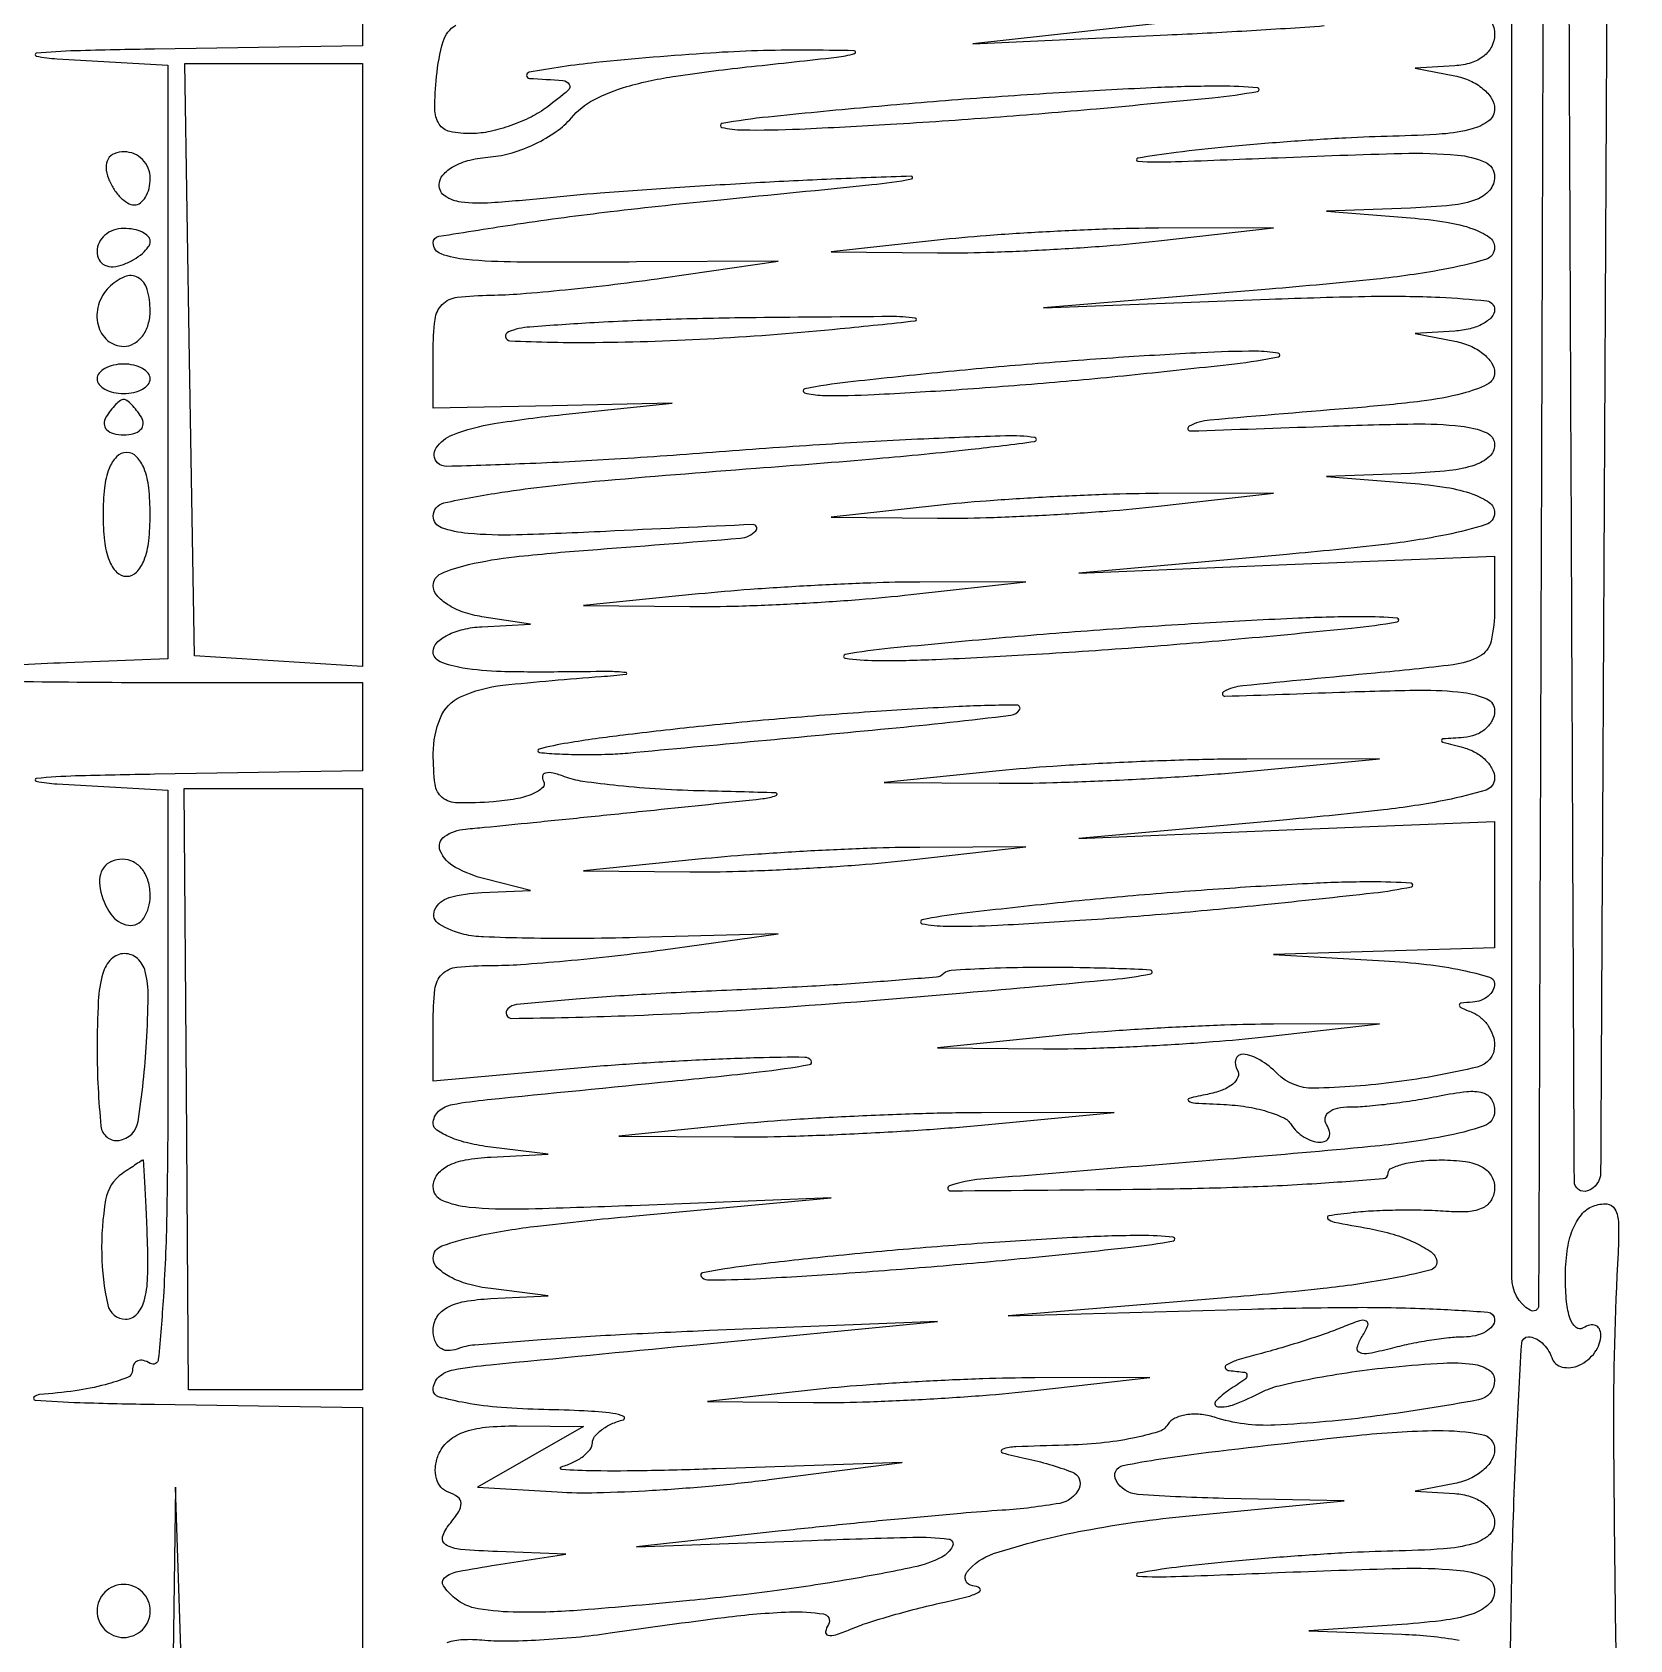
# Model space of a CAD drawing. Extents: x 23 to 255, y 40 to 184.
# Drawn here: x 82.17 to 89.82, y 82.47 to 90.16 of the extents above; entities that cross this region are included whole.
import ezdxf

# ---------------------------------------------------------------- set-up
doc = ezdxf.new("R2010")
doc.units = 0
doc.header["$MEASUREMENT"] = 0

msp = doc.modelspace()

# ---------------------------------------------------------------- linework, layer by layer
for points in [[(207.919475, 175.632891, 0.000007), (191.762556, 175.634099, 0.00002), (173.0434, 175.634494, 0.000013), (151.49745, 175.633531)], [(96.6132, 131.2146), (96.6132, 100.8432, -0.00018), (96.608357, 87.419075, -0.000516), (96.591991, 78.0858, -0.000015), (96.570667, 70.513747, -0.41338)], [(83.754, 92.0025), (83.754, 90.099), (82.75995, 90.082699, 0.002716), (82.382346, 90.074455, 0.018001), (82.194172, 90.062536, 0.860153), (82.193507, 90.049464, 0.036054), (82.29465, 90.036362), (82.8234, 90.006326), (82.8234, 88.58664), (82.8234, 87.166955), (82.338875, 87.147352, 0.008099), (81.851966, 87.119747, 0.86508)], [(89.151276, 90.217537, -0.128701), (89.1684, 90.152113, -0.119407), (89.15468, 90.095482, -0.108046), (89.116247, 90.048975, -0.090894), (89.055541, 90.017091, -0.060543), (88.97805, 90.002879), (88.7877, 89.991358), (88.97805, 89.954695, -0.058152), (89.050839, 89.931663, -0.067395), (89.112485, 89.893253, -0.078312), (89.15414, 89.846017, -0.142551), (89.1684, 89.797016, -0.234081), (89.140037, 89.739751, -0.097346), (89.060505, 89.700648, -0.04842), (88.917554, 89.676682, -0.012256), (88.68195, 89.666112, 0.008911), (88.456192, 89.657495, 0.004728), (88.176862, 89.639194, 0.004703), (87.891531, 89.615088, 0.007272), (87.6456, 89.588364, 0.014368), (87.461796, 89.5603, 0.890433), (87.462711, 89.546125, 0.021578), (87.641822, 89.54466, 0.001593), (88.13205, 89.563375, -0.003388), (88.725166, 89.583884, -0.02896), (88.990819, 89.575882, -0.082736), (89.123069, 89.541674, -0.296396), (89.1684, 89.471922, -0.177968), (89.144761, 89.407613, -0.12819), (89.081575, 89.363327, -0.064002), (88.964427, 89.336085, -0.015684), (88.76655, 89.322351), (88.3647, 89.307102), (88.76655, 89.275416, -0.019489), (88.938502, 89.25509, -0.045624), (89.063902, 89.223361, -0.06841), (89.142978, 89.182634, -0.244341), (89.1684, 89.133718, -0.333863), (89.125302, 89.076368, -0.024842), (88.922747, 89.028468, -0.019781), (88.602992, 88.982434, -0.005253), (88.08975, 88.934604), (87.0111, 88.845501), (88.08975, 88.88654, -0.005076), (88.578603, 88.90017, -0.016024), (88.906327, 88.895476, -0.014922), (89.13077, 88.878338, -0.383482), (89.1684, 88.836489, -0.191342), (89.154223, 88.800799, -0.080212), (89.112485, 88.768773, -0.063069), (89.050901, 88.744998, -0.045534), (88.97805, 88.733879), (88.7877, 88.722358), (88.97805, 88.685695, -0.054654), (89.050851, 88.663217, -0.065144), (89.112485, 88.626374, -0.076719), (89.154205, 88.581479, -0.150019), (89.1684, 88.535234, -0.284751), (89.133811, 88.479423, -0.052718), (89.015366, 88.435404, -0.032578), (88.81881, 88.39855, -0.009528), (88.51275, 88.367482, 0.001076), (87.806012, 88.307794, 0.100385), (87.707696, 88.278829, 0.794875), (87.713672, 88.256276, 0.00149), (88.34355, 88.277969, -0.005209), (88.780075, 88.289754, -0.031098), (89.00745, 88.279377, -0.071975), (89.128756, 88.248211, -0.302668), (89.1684, 88.18872, -0.215336), (89.143465, 88.133507, -0.099699), (89.07381, 88.093285, -0.054779), (88.95267, 88.066771, -0.017027), (88.76655, 88.053351), (88.3647, 88.038102), (88.76655, 88.006416, -0.019505), (88.938382, 87.986098, -0.045543), (89.063814, 87.954374, -0.068169), (89.142979, 87.913675, -0.244662), (89.1684, 87.864833, -0.327173), (89.126815, 87.808084, -0.027038), (88.938732, 87.759668, -0.021158), (88.642259, 87.713168, -0.005888), (88.17435, 87.665517), (87.1803, 87.576097), (88.17435, 87.61696), (89.1684, 87.657823), (89.1684, 87.404645, -0.055454), (89.151322, 87.251136, -0.217403), (89.095071, 87.1771, -0.093782), (88.97016, 87.137651, -0.006343), (88.59735, 87.097908, 0.001159), (87.964126, 87.037036, 0.099484), (87.872502, 87.009047, 0.791353), (87.878254, 86.987674, 0.001728), (88.42815, 87.006616, -0.006153), (88.811551, 87.016426, -0.033404), (89.019097, 87.00531, -0.074796), (89.131272, 86.974313, -0.296203), (89.1684, 86.917138, -0.122331), (89.157074, 86.871538, -0.09365), (89.12491, 86.831244, -0.084741), (89.076913, 86.802388, -0.076659), (89.02035, 86.789786, 0.002113), (88.921035, 86.782781, 0.392517), (88.9146, 86.775847, 0.339035), (88.920845, 86.767696, 0.001923), (89.02035, 86.741283, -0.064396), (89.076949, 86.718399, -0.067366), (89.12491, 86.682137, -0.074813), (89.157318, 86.638569, -0.123168), (89.1684, 86.594265, -0.329532), (89.127283, 86.538653, -0.025287), (88.935714, 86.490363, -0.020682), (88.637698, 86.443794, -0.005984), (88.17435, 86.396517), (87.1803, 86.307097), (88.17435, 86.34796), (89.1684, 86.388823), (89.1684, 86.086612), (89.1684, 85.7844), (88.63965, 85.768099), (88.1109, 85.751799), (88.63965, 85.721762, -0.014263), (88.842341, 85.704437, -0.023105), (89.01308, 85.676884, -0.019348), (89.143559, 85.644276, -0.333393), (89.1684, 85.611163, -0.1274), (89.160306, 85.579912, -0.093808), (89.137336, 85.552303, -0.083463), (89.103058, 85.532529, -0.073541), (89.06265, 85.523921, 0.011437), (89.007373, 85.519158, 0.382689), (88.9992, 85.510044, 0.295955), (89.00683, 85.498282, 0.009076), (89.06265, 85.474571, -0.083626), (89.103079, 85.449762, -0.064866), (89.137336, 85.411017, -0.064907), (89.160503, 85.364817, -0.083991), (89.1684, 85.318138, -0.347535), (89.085456, 85.213218, -0.025559), (88.699633, 85.1423, -0.027628), (88.302312, 85.112273, -0.204165), (88.129904, 85.181656, 0.059097), (88.045768, 85.24795, 0.116283), (87.965319, 85.27441, 0.357913), (87.930797, 85.250731, 0.212038), (87.937962, 85.198248, -0.238541), (87.940766, 85.165432, -0.127942), (87.915965, 85.131953, -0.079403), (87.864834, 85.102662, -0.042994), (87.794905, 85.082869, 0.011809), (87.707047, 85.063821, 0.666517), (87.705105, 85.051624, 0.124099), (87.737367, 85.041434, 0.004087), (87.873257, 85.034521, -0.028108), (87.980435, 85.023892, -0.033721), (88.079273, 85.001533, -0.035909), (88.157796, 84.971827, -0.146985), (88.1955, 84.9384, 0.064269), (88.221773, 84.906038, 0.051777), (88.257278, 84.878651, 0.053414), (88.296158, 84.860021, 0.085235), (88.332386, 84.8538, 0.117858), (88.36043, 84.860504, 0.186277), (88.376776, 84.878651, 0.154201), (88.37839, 84.90605, 0.076764), (88.3647, 84.9384, -0.186642), (88.358725, 84.970411, -0.186233), (88.375836, 84.998149, -0.111595), (88.417044, 85.016925, -0.05136), (88.476032, 85.023, 0.022228), (88.557031, 85.026603, 0.008505), (88.669247, 85.038532, 0.008403), (88.790815, 85.055629, 0.010217), (88.904025, 85.075875, -0.020976), (89.035452, 85.096471, -0.096632), (89.111906, 85.090406, -0.193468), (89.152835, 85.05903, -0.134436), (89.1684, 85.002186, -0.320322), (89.118341, 84.932064, -0.03775), (88.921951, 84.880796, -0.021186), (88.575523, 84.832851, -0.003725), (87.92055, 84.775257, 0.000503), (86.71182, 84.676813, 0.062267), (86.562119, 84.64543, 0.849695), (86.566209, 84.621435, 0.001053), (87.496783, 84.629624, 0.005115), (87.942575, 84.639046, 0.008497), (88.318011, 84.657215, 0.002875), (88.635752, 84.679844, 0.388396), (88.660033, 84.70575, -0.293236), (88.676219, 84.730317, -0.043396), (88.735128, 84.750562, -0.037497), (88.817281, 84.764605, -0.023593), (88.9146, 84.7692, -0.033036), (89.02884, 84.761644, -0.087337), (89.10668, 84.737024, -0.134435), (89.151767, 84.695204, -0.139826), (89.1684, 84.636888, -0.126994), (89.153449, 84.578973, -0.153543), (89.112965, 84.540432, -0.099511), (89.042126, 84.521758, -0.034342), (88.93575, 84.522746, 0.013911), (88.831301, 84.527985, 0.008797), (88.709313, 84.528559, 0.008833), (88.58934, 84.524892, 0.016071), (88.4916, 84.517021, 0.008193), (88.375443, 84.501966, 0.62061), (88.370889, 84.487975, 0.147008), (88.400683, 84.472364, 0.00297), (88.569475, 84.440813, -0.02808), (88.682583, 84.413733, -0.035467), (88.783159, 84.375642, -0.038249), (88.859646, 84.332917, -0.168114), (88.890554, 84.292413, -0.43234), (88.864341, 84.244138, -0.019542), (88.659321, 84.198693, -0.018255), (88.348513, 84.154085, -0.005783), (87.882079, 84.109886), (86.8419, 84.023446), (88.00515, 84.055746, -0.00535), (88.491596, 84.064046, -0.012357), (88.857045, 84.057339, -0.007313), (89.135239, 84.041273, -0.393189), (89.1684, 84.005623, -0.17381), (89.157093, 83.97408, -0.092388), (89.12491, 83.947072, -0.073039), (89.076989, 83.92859, -0.053673), (89.02035, 83.922045, 0.025862), (88.949277, 83.91781, 0.011418), (88.855988, 83.905228, 0.011265), (88.757498, 83.887364, 0.014873), (88.668721, 83.866418, -0.016245), (88.567304, 83.842784, -0.152014), (88.523237, 83.847439, -0.379335), (88.511458, 83.872544, -0.066885), (88.534549, 83.92425, 0.037927), (88.561919, 83.977111, 0.399019), (88.554149, 83.997918, 0.198712), (88.522522, 83.999875, 0.015635), (88.442028, 83.969411, -0.014851), (88.362234, 83.939069, -0.006218), (88.253113, 83.902759, -0.006145), (88.135327, 83.866774, -0.007936), (88.0263, 83.836794, 0.01379), (87.935993, 83.810821, 0.057229), (87.884331, 83.787628, 0.429016), (87.880833, 83.772274, 0.230438), (87.8994, 83.761364, -0.015187), (87.971762, 83.75347, -0.374054), (87.984, 83.7394, -0.245004), (87.973453, 83.719167, -0.008995), (87.8994, 83.6694, 0.065756), (87.834158, 83.613881, 0.623593), (87.844449, 83.588173, 0.112422), (87.925272, 83.600309, 0.025243), (88.053012, 83.657879, -0.059604), (88.137288, 83.689104, -0.011506), (88.296539, 83.723505, -0.012095), (88.485265, 83.755037, -0.0109), (88.68195, 83.778666, -0.010172), (88.924404, 83.797474, -0.047257), (89.064547, 83.792235, -0.107766), (89.140402, 83.764846, -0.257895), (89.1684, 83.714174, -0.36144), (89.091317, 83.621471, -0.013188), (88.605169, 83.544462, -0.020595), (88.116509, 83.500588, -0.089158), (87.828825, 83.538049, 0.05335), (87.760151, 83.552022, 0.061816), (87.693495, 83.550065, 0.071794), (87.638744, 83.533359, 0.145443), (87.605427, 83.503641, -0.18333), (87.559872, 83.468679, -0.023418), (87.437996, 83.438191, -0.024905), (87.284021, 83.415156, -0.018339), (87.111857, 83.404463, 0.003189), (86.879365, 83.397083, 0.073054), (86.814037, 83.384928, 0.735578), (86.814493, 83.368318, 0.017923), (86.9265, 83.341013, -0.04044), (87.14917, 83.275992, -0.43304), (87.181099, 83.197991, -0.246913), (87.08874, 83.126627, -0.026964), (86.813335, 83.093473, 0.005111), (86.615692, 83.078401, 0.001861), (86.335955, 83.053142, 0.001845), (86.030131, 83.02324, 0.002202), (85.7421, 82.992723), (85.0653, 82.918), (85.901857, 82.949218, -0.002697), (86.385546, 82.964656, -0.038596), (86.557598, 82.955935, -0.52145), (86.575879, 82.920964, -0.154353), (86.52412, 82.869259, -0.068285), (86.38765, 82.820644, -0.008759), (86.081602, 82.762309, -0.010107), (85.713832, 82.706495, -0.008267), (85.3186, 82.661294, -0.0048), (84.800337, 82.615707, -0.022101), (84.499141, 82.605479, -0.038054), (84.307872, 82.622031, -0.13243), (84.195905, 82.672803, -0.069231), (84.141276, 82.732213, -0.394067), (84.146954, 82.770961, -0.121354), (84.210129, 82.800165, -0.009349), (84.395668, 82.832545), (84.7269, 82.88399), (84.399291, 82.895995, -0.011213), (84.223325, 82.906398, -0.10965), (84.152622, 82.928262, -0.351277), (84.137549, 82.966349, -0.098805), (84.170172, 83.026673, 0.030469), (84.214501, 83.087242, 0.151806), (84.22559, 83.127373, 0.231708), (84.209994, 83.156815, 0.076788), (84.165311, 83.179796, -0.135968), (84.129213, 83.204072, -0.110883), (84.107317, 83.245359, -0.09237), (84.102895, 83.298799, -0.06628), (84.116824, 83.357223, -0.119964), (84.161283, 83.42149, -0.092832), (84.234473, 83.465529, -0.064993), (84.342069, 83.490353, -0.026888), (84.491595, 83.496813), (84.8115, 83.493426), (84.5577, 83.348763), (84.3039, 83.2041), (84.6846, 83.181154, 0.021534), (84.87429, 83.177903, 0.008091), (85.139854, 83.189091, 0.007998), (85.428971, 83.210607, 0.009633), (85.6998, 83.240394), (86.3343, 83.32258), (85.446, 83.29162, -0.00381), (85.114943, 83.282607, -0.008416), (84.862128, 83.281908, -0.012975), (84.707193, 83.288111, -0.843627), (84.70575, 83.302033, 0.042507), (84.762403, 83.323194, 0.053028), (84.81031, 83.35246, 0.062596), (84.843191, 83.384947, 0.168157), (84.8538, 83.4156, -0.169692), (84.864445, 83.446063, -0.063987), (84.89729, 83.477952, -0.05393), (84.945197, 83.506349, -0.042954), (85.00185, 83.526483, 0.705511), (85.00318, 83.541851, 0.075543), (84.95109, 83.55669, 0.019816), (84.8148, 83.568591, 0.007228), (84.62115, 83.574986, -0.015031), (84.418454, 83.584849, -0.02451), (84.24772, 83.606768, -0.021545), (84.118235, 83.635694, -0.339158), (84.0924, 83.6694, -0.211049), (84.119726, 83.731255, -0.142739), (84.189989, 83.765652, -0.018547), (84.366492, 83.789553, -0.00033), (85.3191, 83.882099), (86.5035, 83.996375), (85.413117, 83.95263, 0.003368), (84.986996, 83.932659, 0.004812), (84.609203, 83.908753, 0.002712), (84.291106, 83.883814, 0.070804), (84.207567, 83.864691, -0.101447), (84.161678, 83.857087, -0.160033), (84.124591, 83.870851, -0.145872), (84.100625, 83.905263, -0.079831), (84.0924, 83.956449, -0.141753), (84.11014, 84.017765, -0.12808), (84.15843, 84.063002, -0.082073), (84.242408, 84.092163, -0.030318), (84.36735, 84.105939), (84.6423, 84.119478), (84.36735, 84.153599, -0.036701), (84.260299, 84.174947, -0.054828), (84.171766, 84.210283, -0.070139), (84.111963, 84.253827, -0.203075), (84.0924, 84.300007, -0.319766), (84.13382, 84.358151, -0.031335), (84.309417, 84.406783, -0.022714), (84.591796, 84.452966, -0.006092), (85.04415, 84.500414), (85.9959, 84.588534), (85.04415, 84.550465, -0.003991), (84.515401, 84.533542, -0.02967), (84.264049, 84.54242, -0.077965), (84.135571, 84.575259, -0.299757), (84.0924, 84.640798, -0.158469), (84.110785, 84.697348, -0.116926), (84.161069, 84.740513, -0.075862), (84.246077, 84.769168, -0.031131), (84.36735, 84.782739), (84.6423, 84.796278), (84.36735, 84.830399, -0.026757), (84.262021, 84.849236, -0.040169), (84.173167, 84.877774, -0.046809), (84.110174, 84.910939, -0.253382), (84.0924, 84.94376, -0.211994), (84.118271, 85.002037, -0.140912), (84.184951, 85.034676, -0.018751), (84.351947, 85.057824, -0.000348), (85.2345, 85.145965, 0.003552), (85.651263, 85.190286, 0.016155), (85.892684, 85.225628, 0.559353), (85.899981, 85.244267, 0.232426), (85.869, 85.259895, 0.010301), (85.64458, 85.257619, 0.004531), (85.347785, 85.245799, 0.004482), (85.03311, 85.22758, 0.005998), (84.74805, 85.205074), (84.0924, 85.145386), (84.0924, 85.422542, -0.025245), (84.100633, 85.585502, -0.171878), (84.134514, 85.657211, -0.173381), (84.205809, 85.691267, -0.025786), (84.36735, 85.699467, 0.01754), (84.509582, 85.704338, 0.005431), (84.723067, 85.721491, 0.005424), (84.961502, 85.745868, 0.005942), (85.1922, 85.774767), (85.7421, 85.850298), (85.0653, 85.83261, -0.005027), (84.795306, 85.828269, -0.00622), (84.54382, 85.829882, -0.005176), (84.333024, 85.836041, -0.045359), (84.24045, 85.848164, -0.082621), (84.12047, 85.896886, -0.370785), (84.099124, 85.963513, -0.231036), (84.16873, 86.024145, -0.054929), (84.32505, 86.048209), (84.5577, 86.058219), (84.3462, 86.111659, -0.060326), (84.198709, 86.168526, -0.174033), (84.12612, 86.248397, -0.353545), (84.146103, 86.316201, -0.131181), (84.246493, 86.352127, 0.004032), (84.337783, 86.360445, 0.000348), (84.570447, 86.3837, 0.000459), (84.847933, 86.411887, 0.000356), (85.1499, 86.44306, 0.000522), (85.668799, 86.497547, 0.064375), (85.732906, 86.512845, 0.820897), (85.730839, 86.525132, 0.001692), (85.389469, 86.534004, -0.009281), (85.178855, 86.542678, -0.010549), (84.97754, 86.558984, -0.009812), (84.807598, 86.579741, -0.056371), (84.719941, 86.602477, 0.031962), (84.665624, 86.619428, 0.112347), (84.629237, 86.619969, 0.307688), (84.615455, 86.60561, 0.181954), (84.620177, 86.581327, -0.357055), (84.615963, 86.550032, -0.090233), (84.569473, 86.520164, -0.052775), (84.487307, 86.496034, -0.02676), (84.380256, 86.482401, -0.02033), (84.208365, 86.47681, -0.16862), (84.135926, 86.502617, -0.196858), (84.101057, 86.565587, -0.029251), (84.0924, 86.713439, -0.098937), (84.126583, 86.884502, -0.188921), (84.222481, 86.983815, -0.080669), (84.425301, 87.039611, -0.009367), (84.8961, 87.081499, 0.010556), (85.014605, 87.092326, 0.892568), (85.014614, 87.100176, 0.029239), (84.927254, 87.105084, 0.002567), (84.705553, 87.103429, -0.009342), (84.417542, 87.105182, -0.033438), (84.234329, 87.122015, -0.057177), (84.124985, 87.152595, -0.305431), (84.092203, 87.20145, -0.199444), (84.10949, 87.242847, -0.077904), (84.160683, 87.279859, -0.060894), (84.235982, 87.307249, -0.043226), (84.32505, 87.319876), (84.5577, 87.332552), (84.32505, 87.367795, -0.045333), (84.236022, 87.389671, -0.059536), (84.160741, 87.426081, -0.07308), (84.109482, 87.470616, -0.179279), (84.0924, 87.516725, -0.297464), (84.1294, 87.573414, -0.04725), (84.261696, 87.617234, -0.029436), (84.481707, 87.654223, -0.008029), (84.83265, 87.686479, 0.001208), (85.561652, 87.743466, 0.18467), (85.635452, 87.778721, 0.674913), (85.621909, 87.808448, 0.001336), (84.91725, 87.775504, -0.005357), (84.490275, 87.758983, -0.029143), (84.258984, 87.765995, -0.061719), (84.131771, 87.793357, -0.31913), (84.0924, 87.848759, -0.351813), (84.142906, 87.911654, -0.017563), (84.421296, 87.963037, -0.014986), (84.865594, 88.015449, -0.003243), (85.63635, 88.077991, 0.002858), (86.21452, 88.124458, 0.005946), (86.664637, 88.168622, 0.006697), (86.968693, 88.206239, 0.86696), (86.9688, 88.224745, 0.045249), (86.828771, 88.232825, 0.003222), (86.438271, 88.217493, 0.004517), (85.972151, 88.191961, 0.003393), (85.459743, 88.155754, -0.003782), (84.958821, 88.120751, -0.005985), (84.528951, 88.09914, -0.001873), (84.158276, 88.086341, -0.206921), (84.113193, 88.104207, -0.358446), (84.106327, 88.174731, -0.154309), (84.185523, 88.237897, -0.052208), (84.384061, 88.291298, -0.013534), (84.712706, 88.334721), (85.2345, 88.389341), (84.663273, 88.377021), (84.092045, 88.3647), (84.092223, 88.633636, -0.027646), (84.100969, 88.789828, -0.171501), (84.135422, 88.860986, -0.167479), (84.207419, 88.895615, -0.026078), (84.36735, 88.905911, 0.016728), (84.509574, 88.9124, 0.005174), (84.723067, 88.931537, 0.005168), (84.961502, 88.957891, 0.005661), (85.1922, 88.98846), (85.7421, 89.067671), (85.0653, 89.064397, -0.002279), (84.492077, 89.064236, -0.022344), (84.250537, 89.076071, -0.062027), (84.129823, 89.102753, -0.317398), (84.0924, 89.155767, -0.368221), (84.119463, 89.187532, -0.00258), (84.496233, 89.246164, -0.008027), (84.94004, 89.305616, -0.004859), (85.46715, 89.362443, 0.000756), (86.190569, 89.434434, 0.020722), (86.379881, 89.461525, 0.925126), (86.37853, 89.47425, 0.00377), (85.9959, 89.460614, 0.003189), (85.63429, 89.442684, 0.002597), (85.247234, 89.419, 0.002623), (84.89098, 89.393465, 0.006847), (84.63525, 89.370259, -0.008906), (84.370555, 89.347339, -0.047401), (84.225545, 89.351133, -0.116856), (84.149365, 89.379248, -0.251431), (84.120682, 89.432772, -0.181208), (84.138501, 89.480222, -0.087928), (84.189714, 89.521436, -0.065961), (84.268105, 89.551886, -0.041213), (84.365542, 89.567249, 0.054787), (84.469737, 89.586584, 0.039104), (84.580389, 89.629643, 0.039634), (84.680662, 89.688192, 0.06522), (84.753209, 89.754166, -0.096315), (84.860382, 89.840162, -0.051728), (85.018351, 89.903403, -0.032946), (85.252633, 89.953723, -0.009857), (85.6152, 89.999644, 0.001163), (86.020698, 90.043855, 0.046975), (86.107879, 90.061964, 0.851202), (86.106093, 90.074798, 0.004765), (85.869, 90.077789, 0.016924), (85.41787, 90.063907, 0.009416), (84.869639, 90.018057, 0.020897), (84.550766, 89.9718, 0.887715), (84.55272, 89.9427, -0.006385), (84.712795, 89.93235, -0.239586), (84.742891, 89.913995, -0.373719), (84.738236, 89.885592, -0.011373), (84.63732, 89.805591, -0.046596), (84.560164, 89.757814, -0.030597), (84.46385, 89.717077, -0.030746), (84.364284, 89.688717, -0.05061), (84.27739, 89.678691, -0.052271), (84.172348, 89.688244, -0.207816), (84.120289, 89.724238, -0.142763), (84.099929, 89.79711, -0.021242), (84.10819, 89.95095, -0.044988), (84.1399, 90.119432, -0.198296), (84.201178, 90.197182, -0.098904)], [(87.7302, 90.224341), (86.6727, 90.108461), (87.6033, 90.150784, 0.003274), (87.982845, 90.170536, 0.0035), (88.353728, 90.194879, 0.003323)], [(82.0971, 87.05858, 0.003866), (82.767, 87.0534), (83.754, 87.0534), (83.754, 86.8419), (83.754, 86.6304), (82.75995, 86.614099, 0.002716), (82.382346, 86.605855, 0.018001), (82.194172, 86.593936, 0.860153), (82.193507, 86.580864, 0.036054), (82.29465, 86.567762), (82.8234, 86.537726), (82.8234, 85.14087, -0.00409), (82.818452, 84.535969, -0.01162), (82.801761, 84.114681, -0.008662), (82.777734, 83.815583, -0.555063), (82.7388, 83.7963, 0.077421), (82.706453, 83.809939, 0.155038), (82.679051, 83.808208, 0.185862), (82.660894, 83.791686, 0.116774), (82.6542, 83.763414, -0.310168), (82.63021, 83.728462, -0.027953), (82.523731, 83.694134, -0.028601), (82.380284, 83.665236, -0.017943), (82.21005, 83.647171, 0.195477), (82.183075, 83.633942, 0.618214), (82.188371, 83.620629, 0.013949), (82.402462, 83.608442, 0.003306), (82.75995, 83.60045), (83.754, 83.5848), (83.754, 81.9774, 0.001648)], [(89.241479, 82.08315, -0.003711), (89.251391, 82.8075, -0.006816), (89.27188, 83.397076, -0.001968), (89.297803, 83.892244, -0.397836), (89.33055, 83.9232, -0.113938), (89.362677, 83.915783, -0.069756), (89.39507, 83.893949, -0.064164), (89.422812, 83.861692, -0.065186), (89.441293, 83.823621, 0.264424), (89.491635, 83.778385, 0.164398), (89.572717, 83.787412, 0.124426), (89.648133, 83.848939, 0.161095), (89.676, 83.933186, 0.117858), (89.669296, 83.96123, 0.186277), (89.651149, 83.977576, 0.154201), (89.62375, 83.97919, 0.076764), (89.5914, 83.9655, -0.328597), (89.557868, 83.968235, -0.129523), (89.53029, 84.008821, -0.060968), (89.512306, 84.090226, -0.023917), (89.5068, 84.205256, -0.032945), (89.515252, 84.333391, -0.059793), (89.541315, 84.434963, -0.078325), (89.583455, 84.507389, -0.131018), (89.640167, 84.548475, -0.104979), (89.704802, 84.558721, -0.263904), (89.743619, 84.533949, -0.117911), (89.761134, 84.46592, -0.017985), (89.758495, 84.324876, 0.01508), (89.737083, 83.451676, 0.003465), (89.755618, 81.977368, 0.000413)], [(84.159241, 82.461414, -0.064206), (84.234011, 82.475241, -0.037757), (84.32505, 82.473343, 0.027139), (84.440572, 82.46848, 0.010427), (84.60119, 82.473791, 0.010289), (84.775593, 82.486805, 0.012476), (84.9384, 82.506437, -0.004469), (85.485626, 82.581334, -0.022021), (85.795939, 82.607165, -0.049746), (85.959132, 82.597297, -0.534855), (85.982041, 82.547176, 0.096197), (85.968976, 82.51265, 0.401763), (85.980271, 82.495928, 0.133712), (86.017188, 82.497893, 0.019768), (86.087772, 82.524345, -0.02168), (86.170168, 82.554866, -0.007928), (86.289113, 82.591078, -0.007842), (86.420564, 82.62661, -0.009305), (86.5458, 82.655893, 0.013263), (86.650796, 82.681322, 0.069798), (86.705218, 82.704557, 0.550766), (86.705568, 82.721157, 0.127592), (86.6727, 82.732458, -0.601545), (86.644464, 82.797367, -0.14726), (86.772406, 82.885951, -0.031952), (87.206653, 82.996504, -0.022335), (87.706996, 83.067392), (88.4493, 83.138933), (87.873257, 83.150366, -0.013073), (87.462043, 83.169292, -0.252398), (87.357841, 83.235584, -0.510942), (87.391437, 83.307881, -0.017368), (87.753322, 83.364922, -0.003712), (88.508996, 83.451581, -0.023431), (88.895777, 83.474777, -0.049714), (89.107792, 83.456435, -0.360828), (89.1684, 83.383385, -0.138487), (89.15411, 83.332781, -0.079066), (89.112485, 83.284181, -0.068611), (89.050832, 83.24486, -0.060186), (88.97805, 83.221505), (88.7877, 83.184842), (88.97805, 83.173321, -0.06151), (89.052226, 83.159569, -0.080816), (89.113605, 83.128586, -0.096728), (89.15407, 83.08508, -0.139989), (89.1684, 83.0349, -0.217716), (89.140506, 82.973875, -0.110242), (89.064527, 82.932986, -0.051724), (88.92387, 82.908731, -0.011771), (88.68195, 82.898112, 0.008911), (88.456192, 82.889495, 0.004728), (88.176862, 82.871194, 0.004703), (87.891531, 82.847088, 0.007272), (87.6456, 82.820364, 0.014368), (87.461796, 82.7923, 0.890433), (87.462711, 82.778125, 0.021578), (87.641822, 82.77666, 0.001593), (88.13205, 82.795375, -0.003517), (88.71522, 82.81539, -0.027771), (88.985495, 82.807752, -0.074014), (89.122984, 82.775336, -0.307009), (89.1684, 82.708343, -0.201526), (89.142133, 82.645821, -0.10732), (89.069876, 82.600365, -0.05504), (88.939046, 82.568663, -0.014481), (88.72425, 82.547371), (88.2801, 82.516299), (88.72425, 82.50065, -0.032959), (88.998295, 82.472845, -0.120193)]]:
    msp.add_lwpolyline(points, format="xyb")
for points in [[(89.421921, 109.256247, -0.00022), (89.416699, 98.200427, -0.000608), (89.400132, 90.41757, -0.000024), (89.378598, 84.072862, -0.586229), (89.337603, 84.050098, -0.259926), (89.250349, 84.206593, -0.000007), (89.249989, 109.309122, -0.000006), (89.250289, 134.426694, -0.414207), (89.337597, 134.514, -0.413209), (89.380153, 134.471589, -0.000023), (89.401315, 128.218934, -0.000627), (89.417454, 120.47336, -0.000215)], [(89.739592, 109.5852, -0.000163), (89.724323, 96.651871, -0.000895), (89.701294, 89.668949, -0.000083), (89.675221, 84.707606, -0.321328), (89.61255, 84.62115, -0.510473), (89.549774, 84.666178, -0.000085), (89.52801, 89.59988, -0.000899), (89.510989, 96.565063, -0.000161), (89.5068, 109.54995, -0.000126), (89.510436, 124.03322, -0.001147), (89.528058, 130.336816, -0.000205), (89.550569, 134.431218, -0.412484), (89.633842, 134.514, -0.412731), (89.717075, 134.431187, -0.000206), (89.736084, 130.346229, -0.001149), (89.74832, 124.054771, -0.000125)], [(86.1651, 89.803678, 0.002574), (85.69454, 89.757897, 0.019391), (85.473188, 89.726498, 0.81396), (85.472737, 89.70826, 0.054239), (85.5729, 89.696106, 0.014339), (85.844483, 89.700533, 0.003761), (86.27931, 89.723381, 0.003817), (86.77422, 89.756914, 0.003903), (87.2649, 89.79778, 0.001773), (87.818659, 89.850236, 0.020427), (88.035059, 89.880476, 0.875435), (88.034242, 89.897823, 0.021566), (87.8571, 89.905351, 0.011108), (87.555482, 89.898453, 0.003734), (87.115793, 89.875325, 0.003713), (86.629592, 89.842484, 0.004242)], [(82.539006, 89.4645, 0.048303), (82.563235, 89.415957, 0.053891), (82.59559, 89.374877, 0.061199), (82.630773, 89.34679, 0.13875), (82.663251, 89.3376, 0.164455), (82.69207, 89.347342, 0.095748), (82.716608, 89.374877, 0.076852), (82.733189, 89.415964, 0.057609), (82.7388, 89.4645, 0.096899), (82.729325, 89.512934, 0.097416), (82.702303, 89.554123, 0.098432), (82.661968, 89.581702, 0.10122), (82.614555, 89.5914, 0.094119), (82.567243, 89.582415, 0.166113), (82.537276, 89.556937, 0.151899), (82.52758, 89.516526, 0.075244)], [(82.485, 89.114655, 0.121889), (82.494732, 89.075325, 0.160016), (82.521167, 89.04978, 0.132233), (82.561996, 89.042012, 0.072999), (82.6119, 89.053206, 0.039389), (82.660462, 89.076374, 0.047773), (82.701523, 89.105649, 0.054878), (82.729895, 89.13633, 0.160526), (82.7388, 89.163351, 0.196121), (82.729225, 89.186824, 0.086513), (82.701523, 89.206749, 0.066412), (82.660471, 89.220277, 0.046456), (82.6119, 89.2248, 0.085495), (82.563441, 89.216453, 0.093693), (82.522277, 89.192445, 0.100362), (82.494746, 89.15667, 0.11446)], [(86.5035, 89.1684), (85.9959, 89.112244), (86.5035, 89.10791, 0.010135), (86.737466, 89.110656, 0.005574), (87.023526, 89.123007, 0.005554), (87.313585, 89.142006, 0.008855), (87.561, 89.165388), (88.1109, 89.227199), (87.561, 89.225878, 0.008002), (87.313602, 89.221323, 0.004972), (87.023526, 89.208448, 0.004987), (86.737487, 89.190038, 0.008984)], [(82.5414, 88.9428, 0.125809), (82.491617, 88.858818, 0.133222), (82.489713, 88.763161, 0.154548), (82.535122, 88.68937, 0.180027), (82.6119, 88.6608, 0.130775), (82.660609, 88.673761, 0.10214), (82.701788, 88.71015, 0.08892), (82.729336, 88.764908, 0.072314), (82.7388, 88.83, 0.069236), (82.724398, 88.933507, 0.19625), (82.680321, 88.989825, 0.235594), (82.616095, 88.993451, 0.095046)], [(84.452215, 88.730196, 0.810377), (84.459155, 88.687506, 0.014313), (84.867411, 88.679768, 0.011872), (85.4397, 88.698899, 0.010305), (86.0382, 88.745538, 0.002801), (86.397866, 88.783072, 0.88697), (86.397998, 88.796182, 0.034304), (86.278692, 88.803487, 0.000611), (85.636615, 88.797931, 0.005008), (85.228945, 88.789822, 0.006806), (84.861312, 88.773814, 0.0047), (84.55445, 88.753369, 0.073619)], [(86.5035, 88.53474, 0.002931), (86.075397, 88.489309, 0.020782), (85.868967, 88.457446, 0.786773), (85.868176, 88.438984, 0.066586), (85.9536, 88.426299, 0.016099), (86.201102, 88.430693, 0.004347), (86.592859, 88.453693, 0.004396), (87.037405, 88.487601, 0.004544), (87.4764, 88.528993, 0.002603), (87.925913, 88.577869, 0.020301), (88.134109, 88.61021, 0.827473), (88.133997, 88.627721, 0.045965), (88.0263, 88.637434, 0.012478), (87.7637, 88.630375, 0.003877), (87.369593, 88.606866, 0.003873), (86.929403, 88.573753, 0.004259)], [(82.485, 88.5057, 0.17482), (82.494703, 88.478798, 0.093122), (82.522277, 88.455909, 0.073362), (82.563351, 88.440419, 0.053595), (82.6119, 88.4352, 0.053595), (82.660449, 88.440419, 0.073362), (82.701523, 88.455909, 0.093122), (82.729097, 88.478798, 0.17482), (82.7388, 88.5057, 0.17482), (82.729097, 88.532602, 0.093122), (82.701523, 88.555491, 0.073362), (82.660449, 88.570981, 0.053595), (82.6119, 88.5762, 0.053595), (82.563351, 88.570981, 0.073362), (82.522277, 88.555491, 0.093122), (82.494703, 88.532602, 0.17482)], [(82.5273, 88.3224, 0.146489), (82.51867, 88.290303, 0.191582), (82.530583, 88.262651, 0.134005), (82.563286, 88.243972, 0.063222), (82.6119, 88.2378, 0.063222), (82.660514, 88.243972, 0.134005), (82.693217, 88.262651, 0.191582), (82.70513, 88.290303, 0.146489), (82.6965, 88.3224, 0.025622), (82.674112, 88.354789, 0.032351), (82.650081, 88.382149, 0.033983), (82.627695, 88.401682, 0.163822), (82.6119, 88.407, 0.163822), (82.596105, 88.401682, 0.033983), (82.573719, 88.382149, 0.032351), (82.549688, 88.354789, 0.025622)], [(82.5132, 87.8571, 0.027288), (82.520139, 87.730041, 0.0638), (82.542407, 87.637669, 0.101439), (82.578265, 87.581251, 0.203346), (82.626, 87.561, 0.203346), (82.673735, 87.581251, 0.101439), (82.709593, 87.637669, 0.0638), (82.731861, 87.730041, 0.027288), (82.7388, 87.8571, 0.027288), (82.731861, 87.984159, 0.0638), (82.709593, 88.076531, 0.101439), (82.673735, 88.132949, 0.203346), (82.626, 88.1532, 0.203346), (82.578265, 88.132949, 0.101439), (82.542407, 88.076531, 0.0638), (82.520139, 87.984159, 0.027288)], [(86.5035, 87.8994), (85.9959, 87.843244), (86.5035, 87.83891, 0.010135), (86.737466, 87.841656, 0.005574), (87.023526, 87.854007, 0.005554), (87.313585, 87.873006, 0.008855), (87.561, 87.896388), (88.1109, 87.958199), (87.561, 87.956878, 0.008002), (87.313602, 87.952323, 0.004972), (87.023526, 87.939448, 0.004987), (86.737487, 87.921038, 0.008984)], [(85.3614, 87.4764), (84.8115, 87.421004), (85.3191, 87.41629, 0.010198), (85.553066, 87.41889, 0.005609), (85.839126, 87.431118, 0.005589), (86.129185, 87.450033, 0.00891), (86.3766, 87.473388), (86.9265, 87.535199), (86.4189, 87.533498, 0.00816), (86.184936, 87.528895, 0.004488), (85.898874, 87.516023, 0.004472), (85.60881, 87.497759, 0.007143)], [(86.7996, 87.2649, 0.002061), (86.279876, 87.21672, 0.020348), (86.062425, 87.186686, 0.855531), (86.06283, 87.168724, 0.030783), (86.2074, 87.158396, 0.013405), (86.49648, 87.163321, 0.003846), (86.943684, 87.18639, 0.003868), (87.447915, 87.220208, 0.004104), (87.9417, 87.261242, 0.001852), (88.484174, 87.312834, 0.019857), (88.703034, 87.343282, 0.874182), (88.702283, 87.360392, 0.023274), (88.5339, 87.367746, 0.010644), (88.229884, 87.360392, 0.00344), (87.780167, 87.336827, 0.003428), (87.28029, 87.303743, 0.003843)], [(85.3614, 86.8419, 0.004166), (85.001771, 86.801159, 0.010019), (84.736418, 86.763447, 0.022519), (84.598767, 86.734648, 0.836992), (84.6, 86.718079, 0.015271), (84.696293, 86.711114, 0.009029), (84.8115, 86.708393, 0.009029), (84.926709, 86.709834, 0.015297), (85.023, 86.715731, 0.000887), (86.27004, 86.832698, 0.006799), (86.854489, 86.896593, 0.219472), (86.896263, 86.922468, 0.598286), (86.8842, 86.944857, 0.012158), (86.606924, 86.937638, 0.004291), (86.210044, 86.914224, 0.004256), (85.774199, 86.881027, 0.004985)], [(86.7996, 86.6304), (86.2497, 86.575004), (86.7996, 86.571459, 0.008858), (87.055674, 86.574346, 0.004632), (87.374351, 86.586541, 0.004605), (87.701038, 86.605092, 0.007033), (87.984, 86.627778), (88.6185, 86.687642), (87.984, 86.686719, 0.006977), (87.701048, 86.682359, 0.004538), (87.374351, 86.669795, 0.004563), (87.055698, 86.651727, 0.008659)], [(82.499947, 86.06636, 0.100818), (82.550124, 85.94516, 0.210781), (82.634809, 85.891849, 0.297834), (82.708579, 85.925912, 0.14074), (82.7388, 86.03115, 0.066422), (82.729376, 86.101781, 0.09567), (82.701678, 86.158244, 0.111791), (82.658823, 86.194437, 0.12024), (82.605697, 86.2074, 0.099154), (82.554388, 86.197124, 0.133817), (82.517207, 86.168185, 0.126354), (82.498505, 86.122945, 0.083236)], [(85.3614, 86.2074), (84.8115, 86.152004), (85.3191, 86.14729, 0.010198), (85.553066, 86.14989, 0.005609), (85.839126, 86.162118, 0.005589), (86.129185, 86.181033, 0.00891), (86.3766, 86.204388), (86.9265, 86.266199), (86.4189, 86.264498, 0.00816), (86.184936, 86.259895, 0.004488), (85.898874, 86.247023, 0.004472), (85.60881, 86.228759, 0.007143)], [(87.0534, 85.9959, 0.002609), (86.618848, 85.948041, 0.023766), (86.430901, 85.917241, 0.821937), (86.431179, 85.898826, 0.041652), (86.5458, 85.887732, 0.015932), (86.7933, 85.892346, 0.004302), (87.185059, 85.915527, 0.004351), (87.629605, 85.94956, 0.004497), (88.0686, 85.990993, 0.001707), (88.58852, 86.046581, 0.025013), (88.770374, 86.075917, 0.871481), (88.769115, 86.093175, 0.016644), (88.5762, 86.099161, 0.012093), (88.298924, 86.091825, 0.004268), (87.902044, 86.068313, 0.004233), (87.466199, 86.03505, 0.004959)], [(82.485, 85.29795, 0.025239), (82.503586, 84.929995, 0.42755), (82.589827, 84.862812, 0.329137), (82.681275, 84.953675, 0.023378), (82.721582, 85.3328, 0.012181), (82.729196, 85.551436, 0.063888), (82.715164, 85.670659, 0.149617), (82.678027, 85.732363, 0.185065), (82.615832, 85.7562, 0.198905), (82.552869, 85.730121, 0.127515), (82.512188, 85.66097, 0.057481), (82.490622, 85.530057, 0.012109)], [(86.534667, 85.660467, -0.177124), (86.49865, 85.64374, -0.001785), (86.213237, 85.620684, -0.005523), (85.881687, 85.598774, -0.003522), (85.495671, 85.580271, 0.00418), (85.109145, 85.561233, 0.00648), (84.775939, 85.537692, 0.002439), (84.491386, 85.512481, 0.174786), (84.449304, 85.492704, 0.672885), (84.46895, 85.446131, 0.005456), (85.010766, 85.459082, 0.008943), (85.719665, 85.496473, 0.004257), (86.6304, 85.568659, 0.000947), (87.342543, 85.63257, 0.027497), (87.52357, 85.659259, 0.881942), (87.52216, 85.677756, 0.007753), (87.21555, 85.688103, 0.005827), (86.966836, 85.689739, 0.008873), (86.750901, 85.68481, 0.004226), (86.569071, 85.67589, 0.184018)], [(87.0534, 85.3614), (86.5035, 85.306004), (87.0111, 85.30129, 0.010198), (87.245066, 85.30389, 0.005609), (87.531126, 85.316118, 0.005589), (87.821185, 85.335033, 0.00891), (88.0686, 85.358388), (88.6185, 85.420199), (88.1109, 85.418498, 0.00816), (87.876936, 85.413895, 0.004488), (87.590874, 85.401023, 0.004472), (87.30081, 85.382759, 0.007143)], [(85.5306, 84.9384), (84.9807, 84.883004), (85.5306, 84.879459, 0.008858), (85.786674, 84.882346, 0.004632), (86.105351, 84.894541, 0.004605), (86.432038, 84.913092, 0.007033), (86.715, 84.935778), (87.3495, 84.995642), (86.715, 84.994719, 0.006977), (86.432048, 84.990359, 0.004538), (86.105351, 84.977795, 0.004563), (85.786698, 84.959727, 0.008659)], [(82.606104, 84.704455, 0.203494), (82.52554, 84.577916, 0.046724), (82.506902, 84.319736, 0.048349), (82.535728, 84.076456, 0.352678), (82.620957, 84.0078, 0.207985), (82.674907, 84.031256, 0.12106), (82.709936, 84.093938, 0.060476), (82.726745, 84.206801, 0.016213), (82.725767, 84.3885, 0.001839), (82.719711, 84.53439, 0.00308), (82.713413, 84.656989, 0.000386), (82.70709, 84.765405, 0.447867), (82.703933, 84.767905, 0.099476), (82.698788, 84.765904, 0.001558), (82.67213, 84.748732, 0.004067), (82.641285, 84.728368, 0.002675)], [(85.9536, 84.3039, 0.004095), (85.592475, 84.263041, 0.018055), (85.380918, 84.22956, 0.554297), (85.373982, 84.211433, 0.231771), (85.4037, 84.196394, 0.01643), (85.635559, 84.201002, 0.003795), (86.02551, 84.224552, 0.003915), (86.474419, 84.258617, 0.003819), (86.9265, 84.299965, 0.00203), (87.429041, 84.351861, 0.021529), (87.632596, 84.382629, 0.863358), (87.631788, 84.399937, 0.025647), (87.4764, 84.407471, 0.012026), (87.199124, 84.400016, 0.004244), (86.802244, 84.376405, 0.00421), (86.366399, 84.343072, 0.004931)], [(85.9113, 83.6694), (85.4037, 83.613244), (85.9113, 83.60891, 0.010135), (86.145266, 83.611656, 0.005574), (86.431326, 83.624007, 0.005554), (86.721385, 83.643006, 0.008855), (86.9688, 83.666388), (87.5187, 83.728199), (86.9688, 83.726878, 0.008002), (86.721402, 83.722323, 0.004972), (86.431326, 83.709448, 0.004987), (86.145287, 83.691038, 0.008984)], [(82.841278, 81.824357, -0.003149), (82.827791, 81.12401, -0.016959), (82.805145, 80.743654, -0.02883), (82.77249, 80.529077, -0.506738), (82.71765, 80.504318, 0.009535), (82.662263, 80.534211, 0.561535), (82.6542, 80.529295, 0.184745), (82.660551, 80.512693, 0.004358), (82.71765, 80.450091, 0.372538), (82.827847, 80.437987, 0.211621), (82.902863, 80.560372, 0.037106), (82.926547, 80.963899, 0.004525), (82.904728, 81.8505), (82.859156, 83.2041)], [(82.485, 82.6119, 0.099038), (82.494688, 82.56347, 0.097945), (82.522277, 82.522277, 0.097945), (82.56347, 82.494688, 0.099038), (82.6119, 82.485, 0.099038), (82.66033, 82.494688, 0.097945), (82.701523, 82.522277, 0.097945), (82.729112, 82.56347, 0.099038), (82.7388, 82.6119, 0.099038), (82.729112, 82.66033, 0.097945), (82.701523, 82.701523, 0.097945), (82.66033, 82.729112, 0.099038), (82.6119, 82.7388, 0.099038), (82.56347, 82.729112, 0.097945), (82.522277, 82.701523, 0.097945), (82.494688, 82.66033, 0.099038)]]:
    msp.add_lwpolyline(points, format="xyb", close=True)
for points in [[(83.754, 88.571565), (83.754, 87.128729), (83.35215, 87.154515), (82.9503, 87.1803), (82.927104, 88.59735), (82.903909, 90.0144), (83.328954, 90.0144), (83.754, 90.0144)], [(83.754, 85.1076), (83.754, 83.6694), (83.338269, 83.6694), (82.922539, 83.6694), (82.912056, 85.1076), (82.901574, 86.5458), (83.327787, 86.5458), (83.754, 86.5458)]]:
    msp.add_lwpolyline(points, close=True)

doc.saveas('drawing.dxf')
